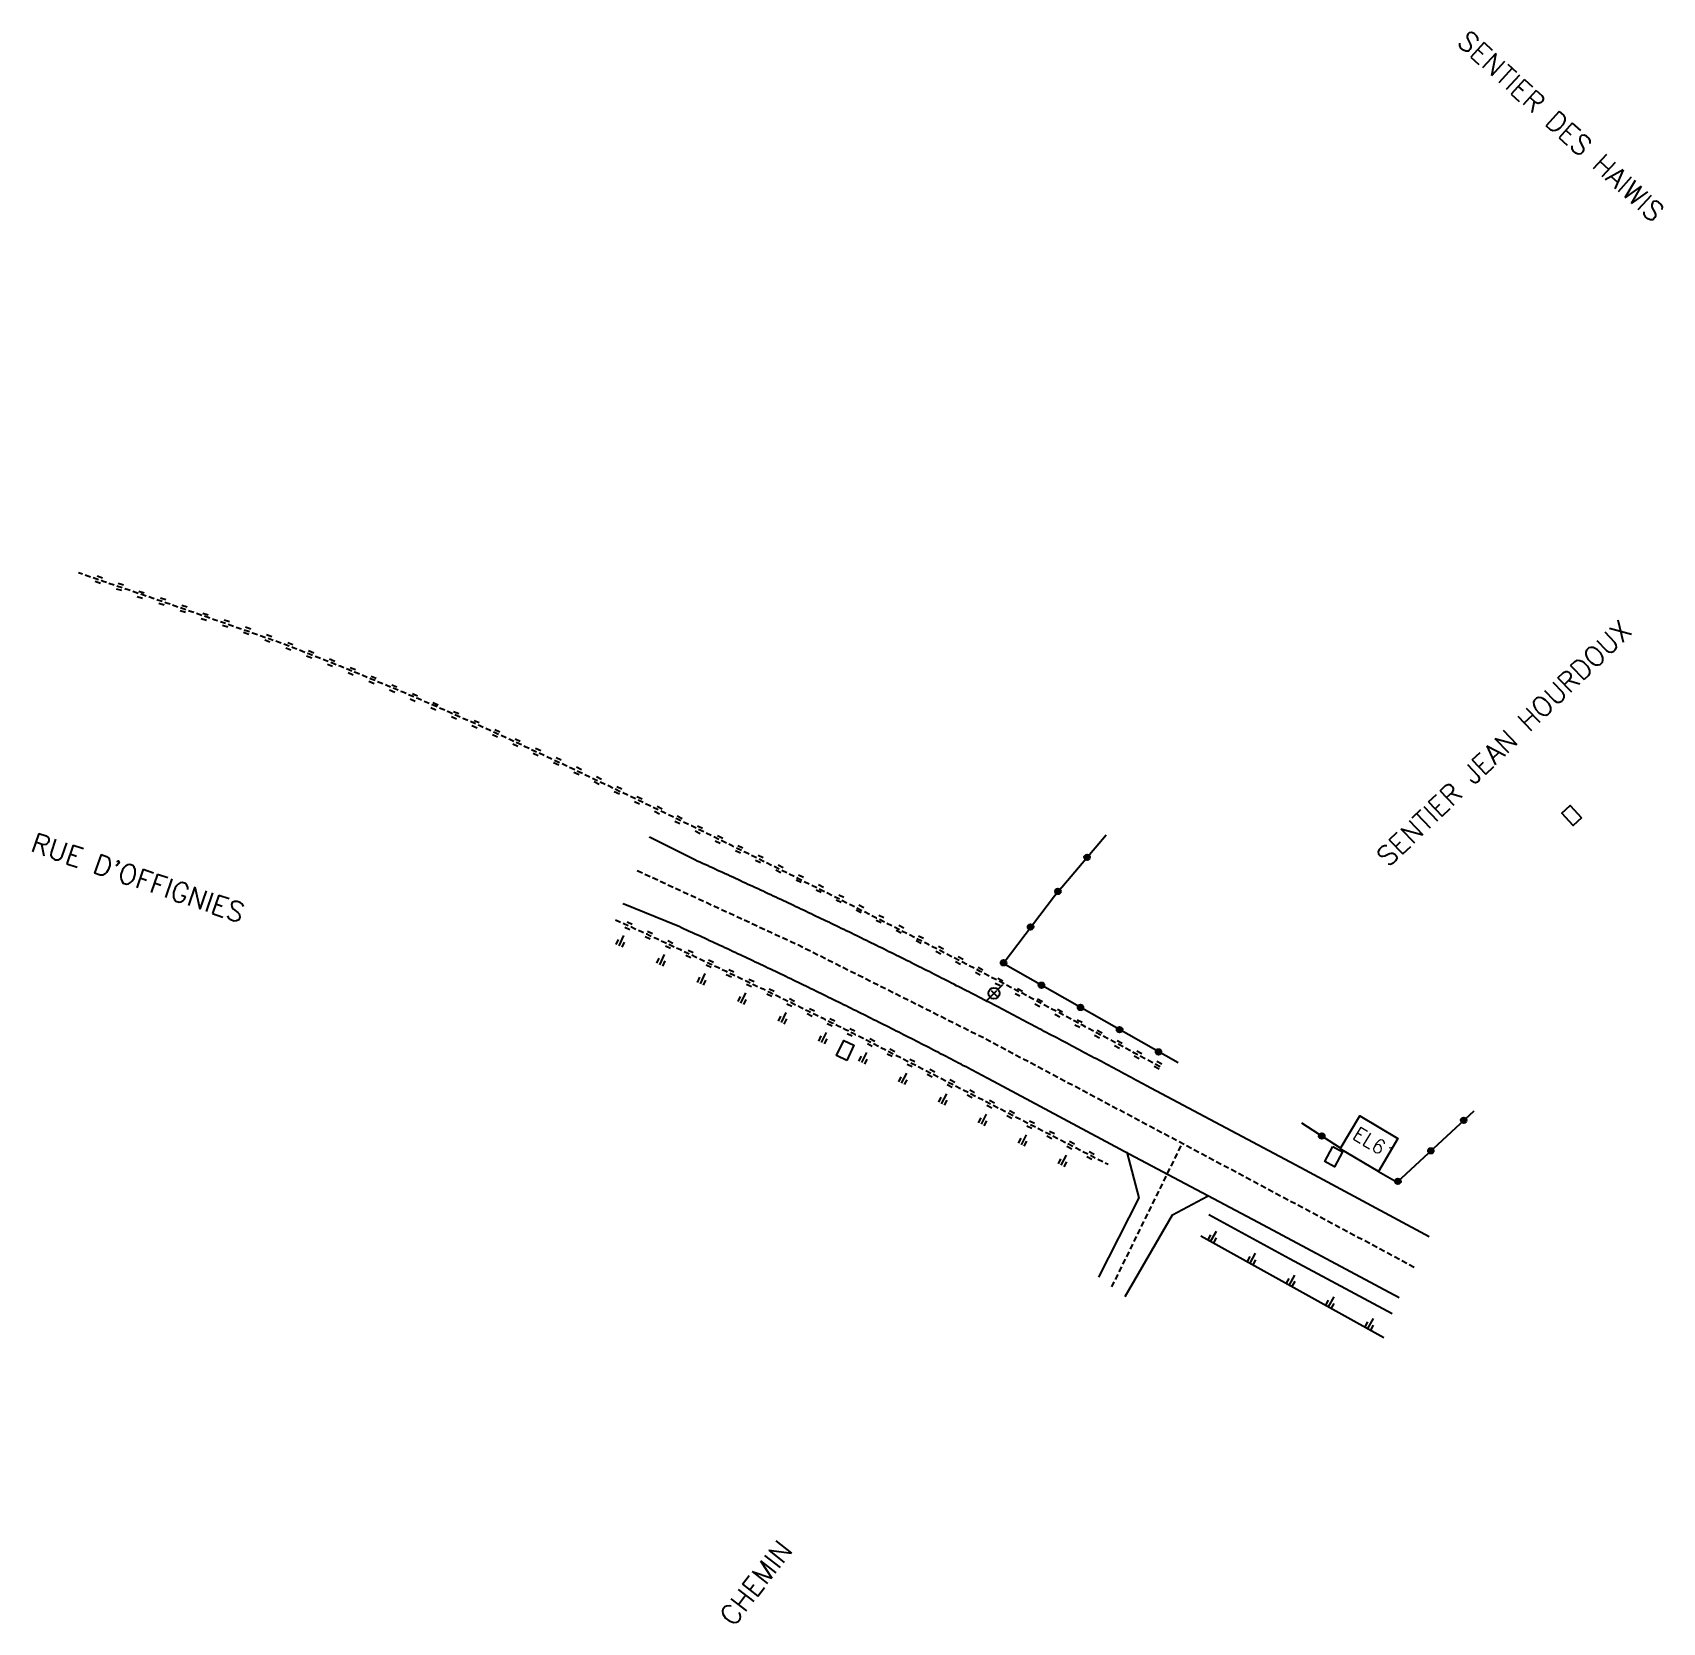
# Model space of a CAD drawing. Header units: millimetres. Extents: x 108000 to 119599, y 120002 to 124063.
# Drawn here: x 108275.8 to 108421.1, y 120093.5 to 120235.2 of the extents above; entities that cross this region are included whole.
import ezdxf
from ezdxf.enums import TextEntityAlignment as Align

# ---------------------------------------------------------------- set-up
doc = ezdxf.new("R2010")
doc.units = ezdxf.units.MM
doc.linetypes.add('DASHED', pattern=[0.75, 0.5, -0.25])
doc.layers.get('0').update_dxf_attribs({"linetype": 'CONTINUOUS'})
for name, color, linetype in [('W0001', 6, 'DASHED'), ('W0008', 7, 'CONTINUOUS'), ('W0100', 7, 'CONTINUOUS'), ('W0211', 2, 'CONTINUOUS'), ('W0220', 5, 'DASHED'), ('W0322', 7, 'CONTINUOUS'), ('W0454', 7, 'CONTINUOUS'), ('W0989', 7, 'CONTINUOUS'), ('W0991', 7, 'CONTINUOUS'), ('W1471', 7, 'CONTINUOUS')]:
    doc.layers.add(name, color=color, linetype=linetype)
doc.styles.get("Standard").update_dxf_attribs({"font": 'romans.shx', "width": 0.85})

# ---------------------------------------------------------------- blocks, each defined once
blk = doc.blocks.new('T1471')
at = {"color": 0, "linetype": 'Continuous', "flags": 128}
blk.add_lwpolyline([(-0.75, -0.5), (-0.75, 0.5), (0.75, 0.5), (0.75, -0.5), (-0.75, -0.5)], dxfattribs=at)
blk = doc.blocks.new('T454')
for p, q in [((-0.25, 0.25), (0.25, -0.25)), ((-0.25, -0.25), (0.25, 0.25)), ((0.75, 0.75), (0.375, 0.375)), ((-0.375, -0.375), (-0.75, -0.75))]:
    blk.add_line(p, q)
blk.add_ellipse((0, 0), major_axis=(0.354, 0.354), ratio=1, start_param=5.497787143782138, end_param=11.78097245096172)
blk = doc.blocks.new('t322o')
at = {"color": 0, "linetype": 'Continuous'}
for radius in [0.25, 0.15]:
    blk.add_circle((0, 0), radius, dxfattribs=at)
blk = doc.blocks.new('t220o')
at = {"color": 0, "linetype": 'Continuous'}
for p, q in [((-0.25, 0.25), (0.25, 0.25)), ((-0.25, -0.25), (0.25, -0.25))]:
    blk.add_line(p, q, dxfattribs=at)
blk = doc.blocks.new('t211o')
at = {"color": 0, "linetype": 'Continuous'}
for p, q in [((-0.29, 0.5), (-0.29, 0)), ((0, 1), (0, 0)), ((0.29, 0.5), (0.29, 0))]:
    blk.add_line(p, q, dxfattribs=at)

msp = doc.modelspace()

# ---------------------------------------------------------------- linework, layer by layer
at = {"layer": 'W0001', "flags": 128}
for points in [[(108398.96, 120125.19), (108377.1, 120136.86), (108360.62, 120145.61), (108344.08, 120153.9), (108330.03, 120160.39), (108329.67, 120160.55)], [(108372.01, 120123.45), (108378.29, 120136.23)]]:
    msp.add_lwpolyline(points, dxfattribs=at)
at = {"layer": 'W0008', "flags": 128}
for points in [[(108400.29, 120127.92), (108388.85, 120134.05), (108375.04, 120141.41), (108374.82, 120141.53), (108374.6, 120141.65), (108374.38, 120141.76), (108374.16, 120141.88), (108373.94, 120142), (108373.72, 120142.12), (108373.5, 120142.24), (108373.28, 120142.35), (108373.06, 120142.47), (108372.84, 120142.59), (108372.62, 120142.71), (108372.4, 120142.82), (108372.18, 120142.94), (108371.96, 120143.06), (108371.74, 120143.18), (108371.52, 120143.3), (108371.3, 120143.41), (108371.08, 120143.53), (108370.85, 120143.65), (108370.63, 120143.77), (108370.41, 120143.88), (108370.19, 120144), (108369.97, 120144.12), (108369.75, 120144.23), (108369.53, 120144.35), (108369.31, 120144.47), (108369.09, 120144.59), (108368.87, 120144.7), (108368.65, 120144.82), (108368.43, 120144.94), (108368.21, 120145.05), (108367.99, 120145.17), (108367.76, 120145.29), (108367.54, 120145.41), (108367.32, 120145.52), (108367.1, 120145.64), (108366.88, 120145.76), (108366.66, 120145.87), (108366.43, 120145.99), (108366.21, 120146.11), (108365.99, 120146.23), (108365.76, 120146.35), (108365.54, 120146.46), (108365.32, 120146.58), (108365.09, 120146.7), (108364.87, 120146.82), (108364.64, 120146.94), (108364.42, 120147.06), (108364.2, 120147.17), (108363.97, 120147.29), (108363.75, 120147.41), (108363.53, 120147.53), (108363.3, 120147.65), (108363.08, 120147.76), (108362.85, 120147.88), (108362.63, 120148), (108362.41, 120148.12), (108362.18, 120148.23), (108361.96, 120148.35), (108361.73, 120148.47), (108361.51, 120148.58), (108361.28, 120148.7), (108361.06, 120148.82), (108360.84, 120148.93), (108360.61, 120149.05), (108360.39, 120149.17), (108360.16, 120149.28), (108359.94, 120149.4), (108359.71, 120149.51), (108359.49, 120149.62), (108359.27, 120149.74), (108359.05, 120149.85), (108358.83, 120149.96), (108358.61, 120150.08), (108358.38, 120150.19), (108358.16, 120150.3), (108357.94, 120150.42), (108357.72, 120150.53), (108357.5, 120150.64), (108357.27, 120150.76), (108357.05, 120150.87), (108356.83, 120150.98), (108356.61, 120151.09), (108356.38, 120151.21), (108356.16, 120151.32), (108355.94, 120151.43), (108355.72, 120151.55), (108355.49, 120151.66), (108355.27, 120151.77), (108355.05, 120151.88), (108354.83, 120151.99), (108354.6, 120152.11), (108354.38, 120152.22), (108354.16, 120152.33), (108353.94, 120152.44), (108353.71, 120152.55), (108353.49, 120152.66), (108353.27, 120152.78), (108353.04, 120152.89), (108352.82, 120153), (108352.6, 120153.11), (108352.38, 120153.22), (108352.15, 120153.33), (108351.93, 120153.44), (108351.71, 120153.55), (108351.48, 120153.66), (108351.26, 120153.77), (108351.04, 120153.88), (108350.81, 120153.99), (108350.59, 120154.1), (108350.36, 120154.21), (108350.14, 120154.32), (108349.92, 120154.43), (108349.69, 120154.54), (108349.47, 120154.65), (108349.24, 120154.76), (108349.02, 120154.87), (108348.8, 120154.98), (108348.57, 120155.09), (108348.35, 120155.19), (108348.12, 120155.3), (108347.9, 120155.41), (108347.68, 120155.52), (108347.45, 120155.63), (108347.23, 120155.73), (108347, 120155.84), (108346.78, 120155.95), (108346.56, 120156.06), (108346.33, 120156.16), (108346.11, 120156.27), (108345.88, 120156.38), (108345.66, 120156.48), (108345.43, 120156.59), (108345.21, 120156.7), (108344.98, 120156.8), (108344.76, 120156.91), (108344.54, 120157.02), (108344.31, 120157.12), (108344.09, 120157.23), (108343.86, 120157.33), (108343.64, 120157.44), (108343.41, 120157.55), (108343.19, 120157.65), (108342.96, 120157.76), (108342.74, 120157.86), (108342.51, 120157.97), (108342.29, 120158.07), (108342.06, 120158.18), (108341.84, 120158.29), (108341.61, 120158.39), (108341.39, 120158.5), (108341.16, 120158.6), (108340.94, 120158.71), (108340.71, 120158.81), (108340.49, 120158.92), (108340.26, 120159.02), (108340.03, 120159.13), (108339.81, 120159.23), (108339.58, 120159.33), (108339.36, 120159.44), (108339.13, 120159.54), (108338.91, 120159.65), (108338.68, 120159.75), (108338.46, 120159.86), (108338.23, 120159.96), (108338, 120160.06), (108337.78, 120160.17), (108337.55, 120160.27), (108337.33, 120160.38), (108337.1, 120160.48), (108336.88, 120160.58), (108336.65, 120160.69), (108336.42, 120160.79), (108336.2, 120160.89), (108335.97, 120161), (108335.75, 120161.1), (108335.52, 120161.2), (108335.29, 120161.31), (108335.07, 120161.41), (108334.84, 120161.51), (108334.84, 120161.51), (108334.84, 120161.51), (108334.84, 120161.51), (108334.84, 120161.51), (108334.84, 120161.51), (108334.84, 120161.51), (108334.84, 120161.51), (108334.84, 120161.51), (108334.84, 120161.51), (108334.84, 120161.51), (108334.84, 120161.51), (108334.84, 120161.51), (108334.84, 120161.51), (108334.84, 120161.51), (108334.84, 120161.51), (108334.84, 120161.51), (108330.8, 120163.55), (108330.8, 120163.55)], [(108397.62, 120122.47), (108385.06, 120129.18), (108373.57, 120135.28), (108361.01, 120142.01), (108360.79, 120142.12), (108360.57, 120142.24), (108360.35, 120142.36), (108360.12, 120142.47), (108359.9, 120142.59), (108359.68, 120142.71), (108359.46, 120142.82), (108359.24, 120142.94), (108359.02, 120143.06), (108358.8, 120143.17), (108358.58, 120143.29), (108358.35, 120143.4), (108358.13, 120143.52), (108357.91, 120143.64), (108357.69, 120143.75), (108357.47, 120143.87), (108357.24, 120143.98), (108357.02, 120144.1), (108356.8, 120144.21), (108356.58, 120144.33), (108356.36, 120144.44), (108356.13, 120144.56), (108355.91, 120144.67), (108355.69, 120144.78), (108355.47, 120144.9), (108355.25, 120145.01), (108355.02, 120145.13), (108354.8, 120145.24), (108354.58, 120145.35), (108354.36, 120145.47), (108354.13, 120145.58), (108353.91, 120145.69), (108353.69, 120145.81), (108353.46, 120145.92), (108353.24, 120146.03), (108353.02, 120146.15), (108352.8, 120146.26), (108352.57, 120146.37), (108352.35, 120146.49), (108352.13, 120146.6), (108351.9, 120146.71), (108351.68, 120146.82), (108351.46, 120146.93), (108351.23, 120147.05), (108351.01, 120147.16), (108350.78, 120147.27), (108350.56, 120147.38), (108350.34, 120147.49), (108350.11, 120147.6), (108349.89, 120147.72), (108349.67, 120147.83), (108349.44, 120147.94), (108349.22, 120148.05), (108349, 120148.16), (108348.77, 120148.27), (108348.55, 120148.38), (108348.33, 120148.49), (108348.1, 120148.6), (108347.88, 120148.71), (108347.65, 120148.82), (108347.43, 120148.93), (108347.21, 120149.04), (108346.98, 120149.15), (108346.76, 120149.26), (108346.54, 120149.37), (108346.31, 120149.48), (108346.09, 120149.59), (108345.86, 120149.7), (108345.64, 120149.81), (108345.41, 120149.92), (108345.19, 120150.03), (108344.97, 120150.14), (108344.74, 120150.25), (108344.52, 120150.36), (108344.29, 120150.47), (108344.07, 120150.57), (108343.84, 120150.68), (108343.62, 120150.79), (108343.39, 120150.9), (108343.17, 120151.01), (108342.95, 120151.12), (108342.72, 120151.23), (108342.5, 120151.33), (108342.27, 120151.44), (108342.05, 120151.55), (108341.82, 120151.66), (108341.6, 120151.76), (108341.37, 120151.87), (108341.15, 120151.98), (108340.92, 120152.09), (108340.69, 120152.19), (108340.47, 120152.3), (108340.24, 120152.41), (108340.02, 120152.51), (108339.79, 120152.62), (108339.57, 120152.73), (108339.34, 120152.83), (108339.12, 120152.94), (108338.89, 120153.05), (108338.66, 120153.15), (108338.44, 120153.26), (108338.21, 120153.36), (108337.99, 120153.47), (108337.76, 120153.57), (108337.53, 120153.68), (108337.31, 120153.78), (108337.08, 120153.89), (108336.85, 120153.99), (108336.63, 120154.1), (108336.4, 120154.2), (108336.17, 120154.31), (108335.94, 120154.41), (108335.72, 120154.52), (108335.49, 120154.62), (108335.26, 120154.73), (108335.03, 120154.83), (108334.81, 120154.93), (108334.58, 120155.04), (108334.35, 120155.14), (108334.12, 120155.25), (108333.89, 120155.35), (108333.67, 120155.45), (108333.44, 120155.56), (108333.21, 120155.66), (108333.21, 120155.66), (108333.21, 120155.66), (108333.21, 120155.66), (108333.21, 120155.66), (108333.21, 120155.66), (108333.21, 120155.66), (108333.21, 120155.66), (108333.21, 120155.66), (108333.21, 120155.66), (108333.21, 120155.66), (108333.21, 120155.66), (108333.21, 120155.66), (108333.21, 120155.66), (108333.21, 120155.66), (108333.21, 120155.66), (108333.21, 120155.66), (108328.45, 120157.58), (108328.45, 120157.58), (108328.45, 120157.58), (108328.45, 120157.58), (108328.45, 120157.58)], [(108373.34, 120135.45), (108374.42, 120131.38), (108370.83, 120124.31)], [(108373.2, 120122.6), (108377.41, 120129.87), (108380.54, 120131.55)]]:
    msp.add_lwpolyline(points, dxfattribs=at)
at = {"layer": 'W0100', "flags": 128}
msp.add_lwpolyline([(108392.37, 120135.75), (108394.1, 120138.69), (108397.51, 120136.69), (108395.77, 120133.74)], close=True, dxfattribs=at)
at = {"layer": 'W0211', "flags": 128}
for points in [[(108380.67, 120129.9), (108387.84, 120125.99), (108396.98, 120121.09)], [(108379.94, 120128), (108396.26, 120118.94)]]:
    msp.add_lwpolyline(points, dxfattribs=at)
at = {"layer": 'W0220', "flags": 128}
msp.add_lwpolyline([(108376.31, 120143.06, 0.009521), (108339.45, 120162.13, 0.005419), (108319.73, 120171.6, 0.018307), (108297.65, 120180.95, 0.002901), (108279.91, 120187.09, -0.107963), (108279.91, 120187.09, 0.000719)], format="xyb", dxfattribs=at)
msp.add_lwpolyline([(108327.77, 120156.17), (108328.97, 120155.64), (108328.97, 120155.64), (108328.97, 120155.64), (108328.97, 120155.64), (108328.97, 120155.64), (108329.2, 120155.53), (108329.42, 120155.43), (108329.65, 120155.32), (108329.88, 120155.22), (108330.1, 120155.12), (108330.33, 120155.01), (108330.56, 120154.91), (108330.79, 120154.8), (108331.01, 120154.7), (108331.24, 120154.59), (108331.47, 120154.49), (108331.69, 120154.38), (108331.92, 120154.28), (108332.15, 120154.17), (108332.37, 120154.07), (108332.6, 120153.96), (108332.83, 120153.86), (108333.05, 120153.75), (108333.28, 120153.64), (108333.51, 120153.54), (108333.73, 120153.43), (108333.96, 120153.33), (108334.18, 120153.22), (108334.41, 120153.11), (108334.64, 120153.01), (108334.86, 120152.9), (108335.09, 120152.79), (108335.31, 120152.69), (108335.54, 120152.58), (108335.77, 120152.47), (108335.99, 120152.37), (108336.22, 120152.26), (108336.44, 120152.15), (108336.67, 120152.04), (108336.9, 120151.94), (108337.12, 120151.83), (108337.35, 120151.72), (108337.57, 120151.62), (108337.8, 120151.51), (108338.02, 120151.4), (108338.24, 120151.3), (108338.47, 120151.19), (108338.69, 120151.08), (108338.92, 120150.97), (108339.14, 120150.87), (108339.36, 120150.76), (108339.59, 120150.65), (108339.81, 120150.55), (108340.03, 120150.44), (108340.26, 120150.33), (108340.48, 120150.22), (108340.71, 120150.12), (108340.93, 120150.01), (108341.15, 120149.9), (108341.38, 120149.79), (108341.6, 120149.68), (108341.82, 120149.57), (108342.05, 120149.47), (108342.27, 120149.36), (108342.49, 120149.25), (108342.72, 120149.14), (108342.94, 120149.03), (108343.16, 120148.92), (108343.39, 120148.82), (108343.61, 120148.71), (108343.83, 120148.6), (108344.05, 120148.49), (108344.28, 120148.38), (108344.5, 120148.27), (108344.72, 120148.16), (108344.95, 120148.05), (108345.17, 120147.94), (108345.39, 120147.83), (108345.61, 120147.72), (108345.84, 120147.61), (108346.06, 120147.5), (108346.28, 120147.39), (108346.5, 120147.28), (108346.73, 120147.17), (108346.95, 120147.06), (108347.17, 120146.95), (108347.39, 120146.84), (108347.62, 120146.73), (108347.84, 120146.62), (108348.06, 120146.51), (108348.28, 120146.4), (108348.51, 120146.29), (108348.73, 120146.18), (108348.95, 120146.07), (108349.17, 120145.96), (108349.39, 120145.85), (108349.62, 120145.74), (108349.84, 120145.62), (108371.67, 120134.38)], dxfattribs=at)
at = {"layer": 'W0322', "flags": 128}
for points in [[(108377.91, 120143.42), (108362.32, 120152.29), (108366.89, 120158.32), (108371.51, 120163.74)], [(108392.4, 120135.81), (108388.93, 120138.05)], [(108395.78, 120133.74), (108397.44, 120132.8), (108404.29, 120139.15)]]:
    msp.add_lwpolyline(points, dxfattribs=at)

# ---------------------------------------------------------------- block references
at = {"layer": 'W0211'}
for p, rotation in [((108328.07, 120153.85), 335.6102309708897), ((108331.7, 120152.17), 335.0087388855193), ((108335.32, 120150.47), 334.6449172174466), ((108338.93, 120148.75), 334.3491226252888), ((108342.53, 120147.01), 333.9839090412898), ((108346.12, 120145.24), 333.6401772870304), ((108349.7, 120143.45), 332.7408881070639), ((108353.25, 120141.61), 332.7408881070639), ((108356.81, 120139.78), 332.7408881070639), ((108360.36, 120137.95), 332.7408881070639), ((108363.92, 120136.12), 332.7408881070639), ((108367.48, 120134.29), 332.7408881070639), ((108380.81, 120127.52), 330.9470239500891), ((108384.31, 120125.57), 330.9470239500891), ((108387.81, 120123.63), 330.9470239500891), ((108391.3, 120121.69), 330.9470239500891), ((108394.8, 120119.75), 330.9470239500891)]:
    msp.add_blockref('t211o', p, dxfattribs=dict(at, rotation=rotation))
at = {"layer": 'W0220'}
for p, rotation in [((108281.73, 120186.47), 159.8859766578443), ((108283.62, 120185.83), 164.5648422364914), ((108285.47, 120185.12), 164.2276834012096), ((108287.4, 120184.53), 163.7854727555123), ((108289.29, 120183.87), 163.2382587917612), ((108291.16, 120183.17), 162.5861880931827), ((108293.06, 120182.56), 161.8663188698102), ((108294.96, 120181.93), 160.8892863542797), ((108296.84, 120181.25), 159.6480561592801), ((108298.71, 120180.54), 158.8934699708622), ((108300.57, 120179.81), 158.3545640691637), ((108302.43, 120179.07), 157.890402538259), ((108304.28, 120178.31), 157.5010822775453), ((108306.13, 120177.54), 157.1866466931337), ((108307.97, 120176.76), 156.9471056064866), ((108309.81, 120175.97), 156.782451359673), ((108311.64, 120175.18), 156.6926711107578), ((108313.48, 120174.39), 156.5201860740885), ((108315.31, 120173.59), 156.1808667664248), ((108317.14, 120172.78), 155.8619110289654), ((108318.96, 120171.95), 155.5633418921884), ((108320.78, 120171.12), 155.2851751921641), ((108322.6, 120170.28), 155.0274206975173), ((108324.41, 120169.43), 154.6089200776987), ((108326.21, 120168.57), 154.2270987451366), ((108328.01, 120167.69), 153.9827483800096), ((108329.81, 120166.81), 153.8758796218046), ((108331.6, 120165.93), 153.9064892603254), ((108333.4, 120165.06), 154.0575924604326), ((108335.2, 120164.18), 154.1601453531066), ((108337, 120163.31), 154.2097192732789), ((108338.8, 120162.44), 154.2063152969756), ((108340.6, 120161.57), 154.1499333348439), ((108342.4, 120160.7), 154.0405722363076), ((108344.2, 120159.82), 153.8782312114054), ((108345.99, 120158.94), 153.6629126674875), ((108347.78, 120158.04), 153.3946263427417), ((108349.57, 120157.14), 153.0733948513836), ((108328.93, 120155.65), 335.6103763756347), ((108351.35, 120156.23), 152.8148441275731), ((108353.13, 120155.32), 152.5622860205702), ((108330.75, 120154.82), 335.2798823857436), ((108332.56, 120153.98), 335.0088046995247), ((108354.9, 120154.39), 152.3097131853473), ((108334.37, 120153.13), 334.7971553885471), ((108336.18, 120152.28), 334.6449346377941), ((108356.67, 120153.46), 152.0571354448024), ((108358.43, 120152.52), 151.8045626111482), ((108337.99, 120151.42), 334.5210116307784), ((108360.19, 120151.57), 151.5520045025654), ((108339.79, 120150.55), 334.3491551744086), ((108341.59, 120149.69), 334.1772919498943), ((108361.95, 120150.61), 152.3680730598596), ((108363.72, 120149.69), 152.3680730598596), ((108343.39, 120148.81), 333.983941593607), ((108345.19, 120147.93), 333.8120742644579), ((108365.49, 120148.76), 152.3680730598596), ((108346.98, 120147.05), 333.6402098363221), ((108367.27, 120147.83), 152.3680730598596), ((108369.04, 120146.9), 152.3680730598596), ((108348.77, 120146.16), 333.4683514002543), ((108350.56, 120145.25), 332.7408881070435), ((108370.81, 120145.97), 152.3680730598596), ((108372.58, 120145.05), 152.3680730598596), ((108352.33, 120144.34), 332.7408881070435), ((108374.35, 120144.12), 152.3680730598596), ((108354.11, 120143.42), 332.7408881070435), ((108355.89, 120142.51), 332.7408881070435), ((108376.13, 120143.19), 152.3680730598596), ((108357.67, 120141.59), 332.7408881070435), ((108359.45, 120140.67), 332.7408881070435), ((108361.22, 120139.76), 332.7408881070435), ((108363, 120138.84), 332.7408881070435), ((108364.78, 120137.93), 332.7408881070435), ((108366.56, 120137.01), 332.7408881070435), ((108368.34, 120136.09), 332.7408881070435), ((108370.11, 120135.18), 332.7408881070435)]:
    msp.add_blockref('t220o', p, dxfattribs=dict(at, rotation=rotation))
at = {"layer": 'W0322'}
for p, rotation in [((108369.8, 120161.74), 49.57067586028951), ((108367.21, 120158.7), 49.57067586028951), ((108364.77, 120155.53), 52.86991673097729), ((108362.36, 120152.34), 52.86991673097729), ((108365.74, 120150.34), 150.3527407256614), ((108369.22, 120148.36), 150.3527407256614), ((108372.7, 120146.38), 150.3527407256614), ((108376.17, 120144.4), 150.3527407256614), ((108403.37, 120138.3), 42.89465382182726), ((108390.72, 120136.9), 147.1027673332447), ((108400.44, 120135.58), 42.89465382182726), ((108397.51, 120132.86), 42.89465382182726)]:
    msp.add_blockref('t322o', p, dxfattribs=dict(at, rotation=rotation))
at = {"layer": 'W0454'}
msp.add_blockref('T454', (108361.51, 120149.62), dxfattribs=at)
at = {"layer": 'W1471'}
for p, rotation in [((108412.99, 120165.48), 133.031530288672), ((108348.25, 120144.53), 64.89142130200314), ((108391.78, 120135.06), 241.8223207143751)]:
    msp.add_blockref('T1471', p, dxfattribs=dict(at, rotation=rotation))

# ---------------------------------------------------------------- texts
at = {"layer": 'W0989'}
for s, rotation, p in [('SENTIER DES HAIWIS', 317.5635, (108412.04, 120226.9)), ('SENTIER JEAN HOURDOUX', 43.8699, (108406.96, 120171.92)), ("RUE D'OFFIGNIES", 341.0631, (108285.23, 120159.92)), ('CHEMIN', 52.1512, (108340.28, 120097.07))]:
    msp.add_text(s, height=1.75, rotation=rotation, dxfattribs=at).set_placement(p, align=Align.MIDDLE)
at = {"layer": 'W0991'}
msp.add_text('EL61', height=1.25, rotation=328.3807, dxfattribs=at).set_placement((108395.43, 120136.21), align=Align.MIDDLE)

doc.saveas('drawing.dxf')
